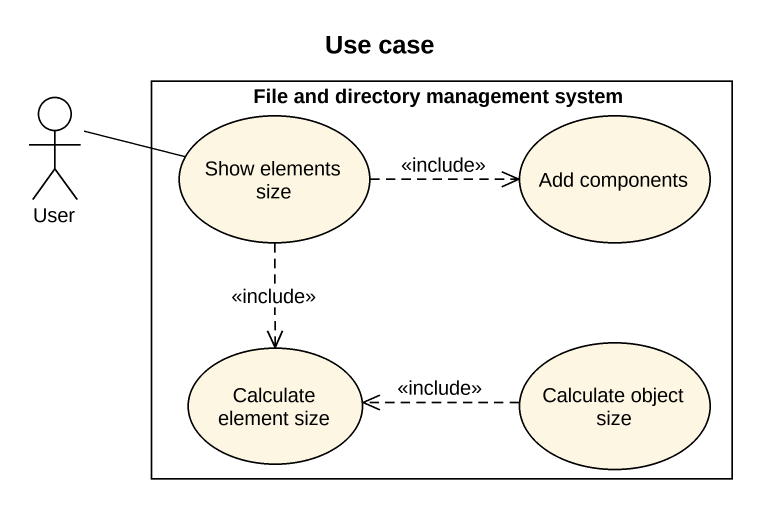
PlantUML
@startuml
title Use case
actor User
rectangle "File and directory management system" as File_and_directory {
  usecase "Show elements size" as Show_elements_size
  usecase "Add components" as Add_components
  usecase "Calculate element size" as Calculate_element_size
  usecase "Calculate object size" as Calculate_object_size
}
User -right- Show_elements_size
Show_elements_size .right.> Add_components : <<include>>
Show_elements_size ..> Calculate_element_size : <<include>>
Calculate_object_size .left.> Calculate_element_size : <<include>>
@enduml
